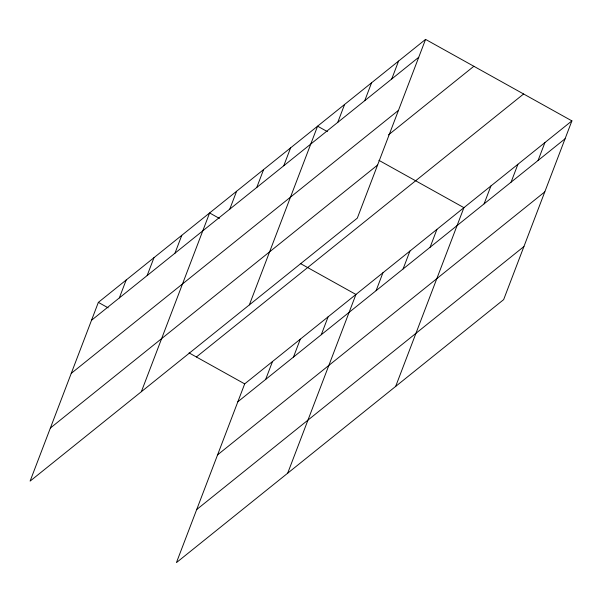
<?xml version="1.0" encoding="UTF-8"?>
<svg xmlns="http://www.w3.org/2000/svg" width="602" height="602" viewBox="0 0 602 602"><rect width="100%" height="100%" fill="white"/><g stroke="black" fill="none" stroke-linecap="round" stroke-linejoin="round"><path stroke-width="0.9" d="M425.569 39.386L98.352 302.377L30.1 481.118L357.317 218.12L425.569 39.386L571.9 120.882L503.648 299.623L176.431 562.614L244.683 383.88L571.9 120.882M119.331 297.922L126.164 280.02M147.144 275.565L153.984 257.671M174.964 253.209L181.796 235.314M141.357 391.699L209.609 212.957L219.429 218.428M229.768 209.157L236.601 191.263M256.768 187.463L263.601 169.568M283.76 165.768L290.593 147.866M249.333 304.913L317.593 126.172L327.413 131.642M337.752 122.372L344.585 104.477M364.744 100.677L371.577 82.775M265.663 379.418L272.495 361.524M391.744 78.975L398.577 61.08M293.475 357.061L300.308 339.167M321.287 334.712L328.12 316.81M287.681 473.195L355.94 294.461L300.308 263.473M376.099 290.661L382.932 272.759M403.092 268.959L409.924 251.064M430.091 247.264L436.924 229.37M395.664 386.409L463.916 207.667L378.929 160.335M484.083 203.867L490.916 185.973M511.075 182.173L517.908 164.278M538.068 160.478L544.908 142.584M91.519 320.272L418.736 57.28M71.254 373.353L398.471 110.362M388.493 134.886L473.857 66.28M50.372 428.037L377.582 165.046M196.395 356.978L523.612 93.987M237.85 401.775L565.067 138.776M217.578 454.849L544.795 191.857M196.696 509.54L523.913 246.542M98.352 302.377L108.172 307.848M189.051 352.892L244.683 383.88"/></g></svg>
